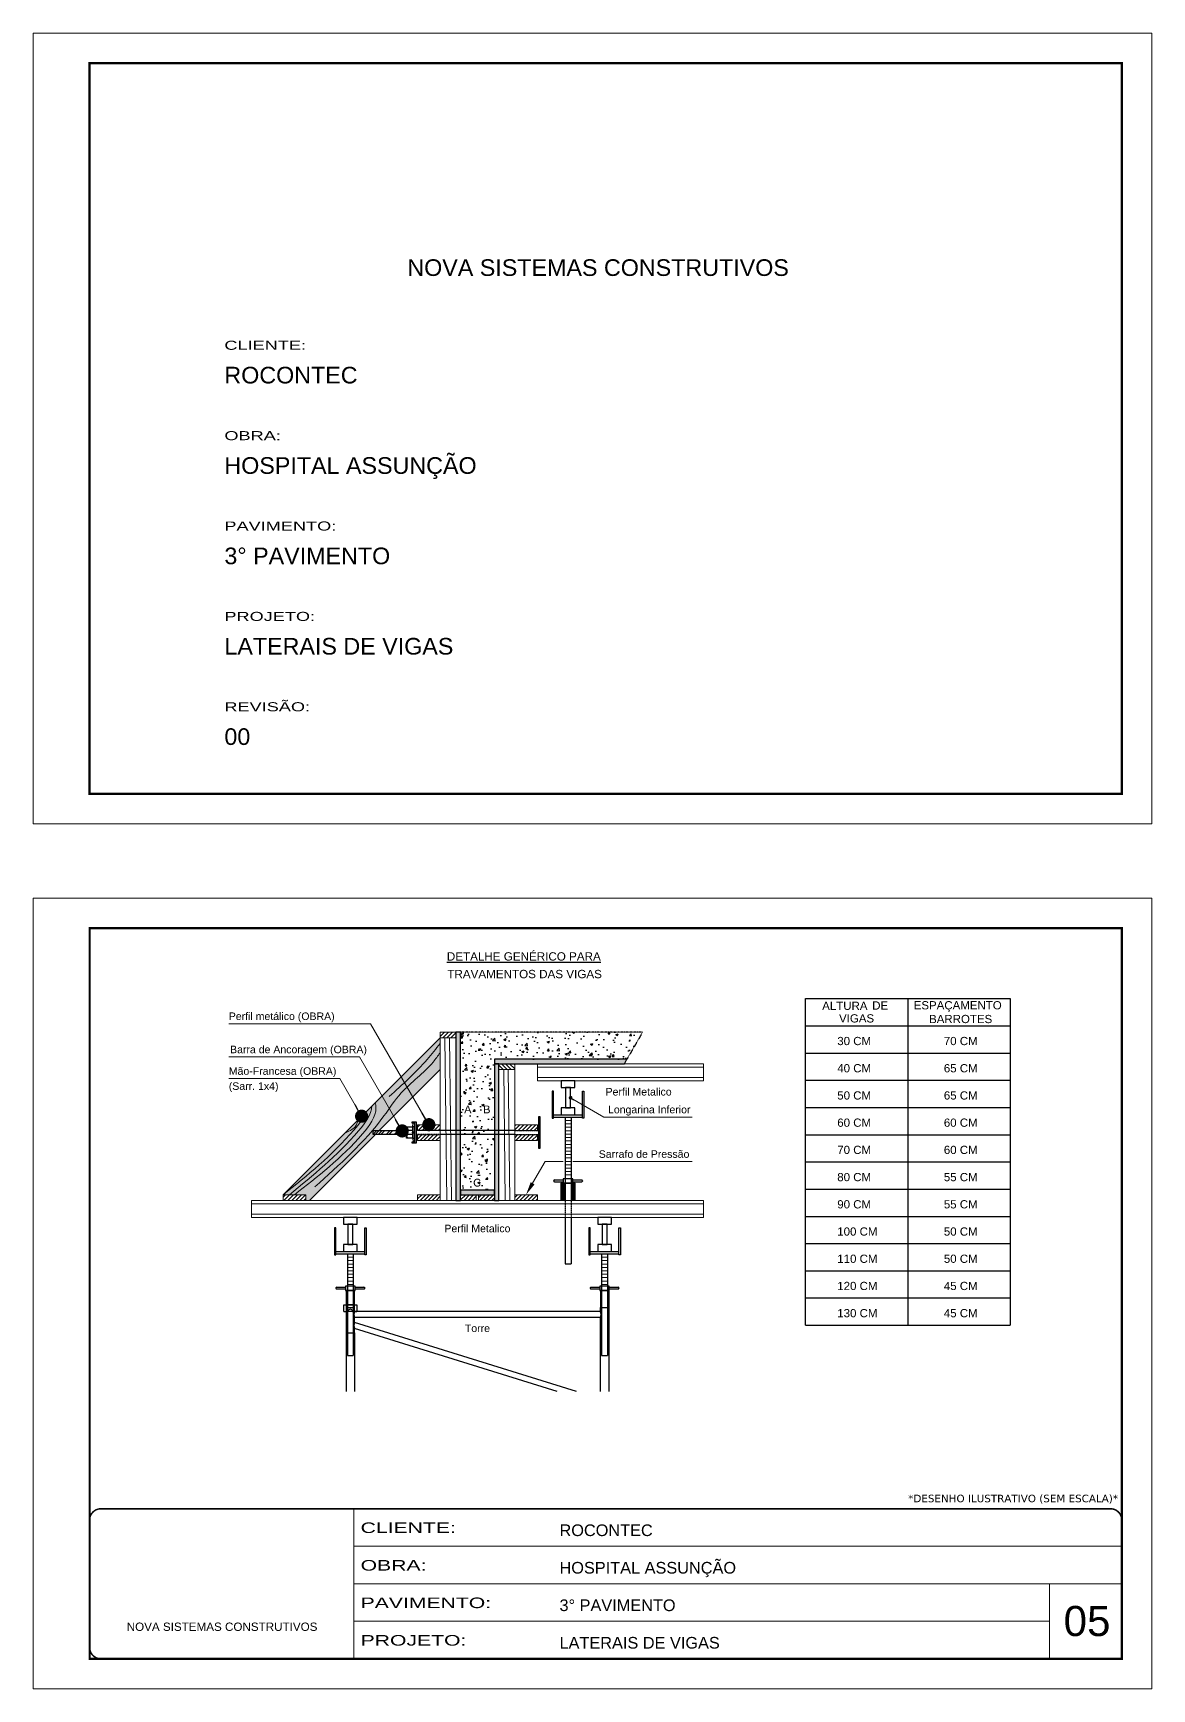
# Model space of a CAD drawing. Extents: x -21493 to -15213, y -12134 to 11887.
# Drawn here: x -21493 to -20008, y 9689 to 11887 of the extents above; entities that cross this region are included whole.
import ezdxf
from ezdxf.enums import TextEntityAlignment as Align

# ---------------------------------------------------------------- set-up
doc = ezdxf.new("R2010")
doc.units = 0
for name, pattern in [('CONTINUO', [0]), ('DASHED', [0.75, 0.5, -0.25]), ('HIDDEN', [0.375, 0.25, -0.125])]:
    doc.linetypes.add(name, pattern=pattern)
for name, color, linetype in [('BARRA DE ANCORAGEM', 251, 'Continuous'), ('COTA', 241, 'Continuous'), ('GARFOS', 7, 'Continuous')]:
    doc.layers.add(name, color=color, linetype=linetype)
for name, color, linetype, lineweight in [('CARIMBO', 255, 'Continuous', 9), ('Demarcação 1', 251, 'Continuous', 9), ('Escoras', 2, 'Continuous', 25), ('Folhas', 255, 'Continuous', 9), ('Forcador', 251, 'Continuous', 25), ('Hachura', 251, 'Continuous', 9), ('Madeira', 126, 'Continuous', 18), ('Perfil Metálico', 224, 'Continuous', 18), ('SARRAFO DE PRESSAO', 251, 'DASHED', 9)]:
    doc.layers.add(name, color=color, linetype=linetype, lineweight=lineweight)
doc.layers.add('Demarcação 2', color=7, linetype='Continuous', lineweight=9, true_color=0xe0e0e0)
doc.styles.add('ARIAL', font='arial.ttf')
doc.styles.get("Standard").update_dxf_attribs({"font": 'arial.ttf'})
doc.styles.add('stylellllll', font='verdana.ttf', dxfattribs={"height": 2})
doc.styles.add('Tecnologia', font='')
doc.styles.get('Tecnologia').set_extended_font_data('Forgotten Futurist')
doc.dimstyles.new('3x', dxfattribs={"dimtxt": 10, "dimasz": 5, "dimexe": 7, "dimexo": 5, "dimgap": 4, "dimtad": 1, "dimdec": 4, "dimlfac": 0.333333, "dimdsep": 46, "dimtxsty": 'Standard', "dimblk": 'DOT', "dimcen": 0.09, "dimclrd": 1, "dimclre": 1, "dimclrt": 2, "dimadec": 0, "dimazin": 2, "dimtfac": 1, "dimtdec": 4, "dimtmove": 0, "dimatfit": 3, "dimldrblk": 'DOT', "dimfxl": 1, "dimtolj": 1, "dimtzin": 0, "dimlwd": 9, "dimlwe": 9, "dimarcsym": 0})
pattern_1 = [(45, (-26234.1514, 16278.221), (-2.6516504, 2.6516504), [])]

# ---------------------------------------------------------------- blocks, each defined once
blk = doc.blocks.new('9999999999')
at = {"color": 30, "linetype": 'CONTINUO'}
for p, q in [((98564.6, 34230.2), (98564.6, 34429.4)), ((98564.6, 34379.6), (99584, 34379.6)), ((98564.6, 34329.8), (99488, 34329.8)), ((99584, 34329.8), (99488, 34329.8)), ((99488, 34329.8), (99488, 34230.2)), ((98564.6, 34280), (99488, 34280))]:
    blk.add_line(p, q, dxfattribs=at)
at = {"color": 30, "linetype": 'CONTINUO', "const_width": 2}
blk.add_lwpolyline([(99584, 34230.2), (99584, 34414.4, 0.414214), (99569, 34429.4), (98229, 34429.4, 0.414214), (98214, 34414.4), (98214, 34245.2, 0.414214), (98229, 34230.2), (99584, 34230.2)], format="xyb", dxfattribs=at)
at = {"layer": 'Folhas'}
blk.add_lwpolyline([(98139, 34190.2), (99624, 34190.2), (99624, 35240.2), (98139, 35240.2)], close=True, dxfattribs=at)
at = {"layer": 'Folhas', "color": 30, "const_width": 3}
blk.add_lwpolyline([(98214, 34230.2), (99584, 34230.2), (99584, 35200.2), (98214, 35200.2)], close=True, dxfattribs=at)
at = {"color": 7, "linetype": 'Continuous', "ltscale": 5, "style": 'ARIAL'}
for s, height, p in [('ROCONTEC', 15.48, (98837.7, 34393.1)), ('HOSPITAL ASSUNÇÃO', 15.483, (98837.7, 34343.3)), ('3° PAVIMENTO', 15.483, (98837.7, 34293.5)), ('NOVA SISTEMAS CONSTRUTIVOS', 11.059, (98263.2, 34267.2)), ('LATERAIS DE VIGAS', 15.483, (98837.7, 34243.7))]:
    blk.add_text(s, height=height, dxfattribs=at).set_placement(p)
at = {"layer": 'Folhas', "color": 7, "style": 'Tecnologia', "width": 1.5}
for s, p in [('CLIENTE:', (98573.7, 34397.2)), ('OBRA:', (98573.7, 34347.3)), ('PAVIMENTO:', (98573.7, 34297.5)), ('PROJETO:', (98573.7, 34247.7))]:
    blk.add_text(s, height=14, dxfattribs=at).set_placement(p)
blk = doc.blocks.new('HT20CT')
at = {"layer": 'Forcador'}
for points in [[(-4, 16), (-4, 20), (4, 20), (4, 16)], [(-1.5, 4), (-1.5, 16), (1.5, 16), (1.5, 4)], [(-4, 0), (-4, 4), (4, 4), (4, 0)]]:
    blk.add_lwpolyline(points, close=True, dxfattribs=at)
blk = doc.blocks.new('_Dot')
at = {"color": 0, "linetype": 'ByBlock', "lineweight": -2}
blk.add_line((-0.5, 0), (-1, 0), dxfattribs=at)
at = {"color": 0, "linetype": 'ByBlock', "const_width": 0.5}
blk.add_lwpolyline([(-0.25, 0, 1), (0.25, 0, 1)], format="xyb", close=True, dxfattribs=at)

msp = doc.modelspace()

# ---------------------------------------------------------------- hatches: boundary and pattern name
at = {"layer": 'COTA', "linetype": 'DASHED', "ltscale": 0.3}
h = msp.add_hatch(dxfattribs=at)
h.set_pattern_fill('AR-CONC', color=256, scale=4, style=0)
h.set_pattern_definition([(50, (-69593.146, 2607.88), (28.690407, -2.510085), [3, -33]), (355, (-69593.146, 2607.88), (-5.550053, 30.087685), [2.4, -26.4]), (100.4514, (-69590.755, 2607.67), (23.140375, 27.577582), [2.549608, -28.045684]), (46.1842, (-69593.146, 2615.88), (42.689642, -6.62076), [4.5, -49.5]), (96.6356, (-69589.59, 2615.328), (37.386508, 38.964715), [3.82441, -42.06852]), (351.1842, (-69593.146, 2615.88), (37.386478, 38.964744), [3.6, -39.6]), (21, (-69589.146, 2613.88), (23.876282, -16.104756), [3, -33]), (326, (-69589.146, 2613.88), (9.732613, 29.006002), [2.4, -26.4]), (71.4514, (-69587.156, 2612.538), (33.608905, 12.90122), [2.549608, -28.045684]), (37.5, (-69593.146, 2607.88), (0.4863942, 13.3157542), [0, -26.08, 0, -26.8, 0, -26.5]), (7.5, (-69593.146, 2607.88), (10.5227815, 15.7764685), [0, -15.28, 0, -25.48, 0, -10.1]), (327.5, (-69602.066, 2607.88), (21.3528974, -0.9021949), [0, -10, 0, -31.2, 0, -41.4]), (317.5, (-69606.066, 2607.88), (23.327447, 4.004199), [0, -13, 0, -20.72, 0, -29.4])])
h.paths.add_polyline_path([(-20926.13, 10560.81), (-20926.13, 10350.81), (-20881.13, 10350.81), (-20881.13, 10524.81), (-20705.14, 10524.81), (-20684.35, 10560.81)])
h.paths.add_polyline_path([(-20898.55, 10450.28), (-20883.71, 10450.28), (-20883.71, 10465.83), (-20898.55, 10465.83)], flags=24)
h.paths.add_polyline_path([(-20923.86, 10450.28), (-20908.98, 10450.28), (-20908.98, 10465.83), (-20923.86, 10465.83)], flags=24)
h.paths.add_polyline_path([(-20912, 10352.77), (-20896.18, 10352.77), (-20896.18, 10368.85), (-20912, 10368.85)], flags=24)
at = {"layer": 'Demarcação 1'}
for points in [[(-20926.13, 10560.81), (-20932.13, 10560.81), (-20932.13, 10337.31), (-20926.13, 10337.31)], [(-20705.14, 10524.81), (-20881.13, 10524.81), (-20881.13, 10518.81), (-20708.6, 10518.81)], [(-20875.13, 10518.81), (-20881.13, 10518.81), (-20881.13, 10337.31), (-20875.13, 10337.31)], [(-20881.13, 10350.81), (-20926.13, 10350.81), (-20926.13, 10344.81), (-20881.13, 10344.81)]]:
    msp.add_hatch(color=256, dxfattribs=at).paths.add_polyline_path(points)
at = {"layer": 'Demarcação 2'}
msp.add_hatch(color=256, dxfattribs=at).paths.add_polyline_path([(-20953.13, 10510.88), (-20953.13, 10553.31), (-21161.61, 10344.82), (-21131.55, 10344.82), (-21131.55, 10337.31), (-21126.7, 10337.31), (-21038.91, 10425.1), (-21042.59, 10425.1), (-21042.59, 10429.52), (-21034.49, 10429.52)])
at = {"layer": 'Hachura'}
h = msp.add_hatch(dxfattribs=at)
h.set_pattern_fill('ANSI31', color=256, scale=30, style=0)
h.set_pattern_definition(pattern_1)
h.paths.add_polyline_path([(-20953.13, 10560.81), (-20932.13, 10560.81), (-20932.13, 10553.31), (-20953.13, 10553.31)])
h = msp.add_hatch(dxfattribs=at)
h.set_pattern_fill('ANSI31', color=256, scale=30, style=0)
h.set_pattern_definition([(135, (-13392.2404, 14833.916), (2.6516504, 2.6516504), [])])
h.paths.add_polyline_path([(-20875.13, 10518.81), (-20854.13, 10518.81), (-20854.13, 10511.31), (-20875.13, 10511.31)])
h = msp.add_hatch(dxfattribs=at)
h.set_pattern_fill('ANSI32', color=256, scale=20, angle=90, style=0)
h.set_pattern_definition([(45, (-12386.0585, 1452.977), (5.303301, -5.303301), []), (45, (-12386.0585, 1456.5124), (5.303301, -5.303301), [])])
h.paths.add_polyline_path([(-21042.59, 10425.1), (-21042.59, 10429.52), (-20997.59, 10429.52), (-20997.59, 10425.1)])
h = msp.add_hatch(dxfattribs=at)
h.set_pattern_fill('ANSI31', color=256, scale=30, style=0)
h.set_pattern_definition(pattern_1)
h.paths.add_polyline_path([(-20953.13, 10430.31), (-20953.13, 10437.83), (-20983.2, 10437.83), (-20983.2, 10430.31)])
h = msp.add_hatch(dxfattribs=at)
h.set_pattern_fill('ANSI31', color=256, scale=30, style=0)
h.set_pattern_definition(pattern_1)
h.paths.add_polyline_path([(-20983.2, 10416.78), (-20953.13, 10416.78), (-20953.13, 10424.3), (-20983.2, 10424.3)])
h = msp.add_hatch(dxfattribs=at)
h.set_pattern_fill('ANSI31', color=256, scale=30, style=0)
h.set_pattern_definition(pattern_1)
h.paths.add_polyline_path([(-20824.06, 10430.31), (-20824.06, 10437.83), (-20854.13, 10437.83), (-20854.13, 10430.31)])
h = msp.add_hatch(dxfattribs=at)
h.set_pattern_fill('ANSI31', color=256, scale=30, style=0)
h.set_pattern_definition(pattern_1)
h.paths.add_polyline_path([(-20854.13, 10416.78), (-20824.06, 10416.78), (-20824.06, 10424.3), (-20854.13, 10424.3)])
h = msp.add_hatch(dxfattribs=at)
h.set_pattern_fill('ANSI31', color=256, scale=30, style=0)
h.set_pattern_definition([(45, (-26412.567, 16185.2142), (-2.6516504, 2.6516504), [])])
h.paths.add_polyline_path([(-21131.55, 10337.31), (-21131.55, 10344.82), (-21161.61, 10344.82), (-21161.61, 10337.31)])
h = msp.add_hatch(dxfattribs=at)
h.set_pattern_fill('ANSI31', color=256, scale=30, style=0)
h.set_pattern_definition(pattern_1)
h.paths.add_polyline_path([(-20983.13, 10337.31), (-20953.13, 10337.31), (-20953.13, 10344.81), (-20983.13, 10344.81)])
h = msp.add_hatch(dxfattribs=at)
h.set_pattern_fill('ANSI31', color=256, scale=30, style=0)
h.set_pattern_definition(pattern_1)
h.paths.add_polyline_path([(-20926.13, 10344.81), (-20905.13, 10344.81), (-20905.13, 10337.31), (-20926.13, 10337.31)])
h = msp.add_hatch(dxfattribs=at)
h.set_pattern_fill('ANSI31', color=256, scale=30, style=0)
h.set_pattern_definition(pattern_1)
h.paths.add_polyline_path([(-20881.13, 10337.31), (-20881.13, 10344.81), (-20902.13, 10344.81), (-20902.13, 10337.31)])
h = msp.add_hatch(dxfattribs=at)
h.set_pattern_fill('ANSI31', color=256, scale=30, style=0)
h.set_pattern_definition(pattern_1)
h.paths.add_polyline_path([(-20824.13, 10344.81), (-20854.13, 10344.81), (-20854.13, 10337.31), (-20824.13, 10337.31)])
at = {"layer": 'Perfil Metálico'}
for points in [[(-20792.77, 10337.31), (-20788.27, 10337.31), (-20788.27, 10360.11), (-20792.77, 10360.11)], [(-20778.39, 10337.31), (-20773.89, 10337.31), (-20773.89, 10360.11), (-20778.39, 10360.11)]]:
    msp.add_hatch(color=256, dxfattribs=at).paths.add_polyline_path(points)

# ---------------------------------------------------------------- linework, layer by layer
for points in [[(-20926.13, 10560.81), (-20932.13, 10560.81), (-20932.13, 10337.31), (-20926.13, 10337.31)], [(-20705.14, 10524.81), (-20881.13, 10524.81), (-20881.13, 10518.81), (-20708.6, 10518.81)], [(-20875.13, 10518.81), (-20881.13, 10518.81), (-20881.13, 10337.31), (-20875.13, 10337.31)], [(-20881.13, 10350.81), (-20926.13, 10350.81), (-20926.13, 10344.81), (-20881.13, 10344.81)]]:
    msp.add_lwpolyline(points, close=True)
at = {"layer": 'BARRA DE ANCORAGEM'}
for p, q in [((-20989.7, 10434.82), (-20988.54, 10440.12)), ((-20987.37, 10441), (-20987.37, 10413.61)), ((-20854.14, 10429.97), (-20953.13, 10429.97)), ((-20854.14, 10424.64), (-20953.13, 10424.64)), ((-20989.7, 10419.79), (-20988.54, 10414.49))]:
    msp.add_line(p, q, dxfattribs=at)
at = {"layer": 'BARRA DE ANCORAGEM', "linetype": 'HIDDEN'}
for p, q in [((-20953.13, 10429.97), (-20984.7, 10429.97)), ((-20953.13, 10424.64), (-20984.7, 10424.64)), ((-20854.14, 10429.97), (-20822.56, 10429.97)), ((-20854.14, 10424.64), (-20822.56, 10424.64))]:
    msp.add_line(p, q, dxfattribs=at)
at = {"layer": 'BARRA DE ANCORAGEM', "flags": 128}
for points in [[(-20820.16, 10406.5), (-20820.16, 10448.11), (-20822.56, 10448.11), (-20822.56, 10406.5)], [(-20997.59, 10429.52), (-21042.59, 10429.52), (-21042.59, 10425.1), (-20997.59, 10425.1)], [(-20987.37, 10441), (-20990.93, 10441), (-20990.93, 10440.12), (-20987.37, 10440.12)], [(-20987.37, 10434.82), (-20989.7, 10434.82), (-20989.7, 10419.79), (-20987.37, 10419.79)], [(-20984.7, 10413.61), (-20984.7, 10441), (-20987.37, 10441), (-20987.37, 10413.61)], [(-20987.37, 10414.49), (-20990.93, 10414.49), (-20990.93, 10413.61), (-20987.37, 10413.61)]]:
    msp.add_lwpolyline(points, close=True, dxfattribs=at)
for points in [[(-20989.7, 10419.79), (-20997.59, 10419.79), (-20997.59, 10434.82), (-20989.7, 10434.82)], [(-20989.7, 10426.86), (-20987.37, 10426.86), (-20987.37, 10427.75), (-20989.7, 10427.75), (-20989.7, 10426.86), (-20989.7, 10427.75)]]:
    msp.add_lwpolyline(points, dxfattribs=at)
for points in [[(-20989.7, 10429.96), (-20995.82, 10429.96, -0.729796), (-20995.82, 10434.82, -0.729796)], [(-20989.7, 10424.66), (-20995.82, 10424.66, -0.6666667), (-20995.82, 10429.96, -0.6666667)]]:
    msp.add_lwpolyline(points, format="xyb", dxfattribs=at)
at = {"layer": 'BARRA DE ANCORAGEM'}
msp.add_arc((-20995.04, 10422.23), 2.55, 107.75636, 252.24364, dxfattribs=at)
at = {"layer": 'COTA', "linetype": 'DASHED', "ltscale": 0.3}
for q in [(-20926.13, 10560.81), (-20705.14, 10524.81)]:
    msp.add_line((-20684.35, 10560.81), q, dxfattribs=at)
at = {"layer": 'Escoras'}
for p, q in [((-20777.71, 10360.11), (-20788.96, 10360.11)), ((-21078, 10217.76), (-21078, 10083.66)), ((-21066.75, 10217.76), (-21078, 10217.76)), ((-21066.75, 10195.26), (-21066.75, 10217.76)), ((-20729.25, 10217.76), (-20740.5, 10217.76)), ((-20740.5, 10217.76), (-20740.5, 10195.26)), ((-20729.25, 10217.76), (-20729.25, 10083.66)), ((-21080.82, 10198.63), (-21063.94, 10198.63)), ((-21080.82, 10189.86), (-21080.82, 10198.63)), ((-21080.82, 10189.86), (-21075.3, 10189.86)), ((-21078, 10195.26), (-21066.75, 10195.26)), ((-21068.44, 10198.61), (-21076.32, 10198.61)), ((-21068.44, 10189.58), (-21076.32, 10189.58)), ((-21069.45, 10189.86), (-21063.94, 10189.86)), ((-21066.75, 10189.63), (-21066.75, 10195.26)), ((-20740.5, 10189.63), (-21066.75, 10189.63)), ((-20740.5, 10181.98), (-21066.75, 10181.98)), ((-21066.75, 10175.63), (-21066.75, 10181.98)), ((-21063.94, 10198.63), (-21063.94, 10189.86)), ((-20740.5, 10195.26), (-20729.25, 10195.26)), ((-20740.5, 10189.63), (-20740.5, 10195.26)), ((-20740.5, 10083.66), (-20740.5, 10181.98)), ((-21078, 10161.51), (-21066.75, 10161.51)), ((-20771.99, 10083.66), (-21066.75, 10175.14)), ((-20797.8, 10083.66), (-21066.75, 10167.13)), ((-21066.75, 10161.51), (-21066.75, 10167.13)), ((-21066.75, 10161.51), (-21066.75, 10083.66))]:
    msp.add_line(p, q, dxfattribs=at)
for centre, radius, start, end in [((-21072.38, 10189.86), 2.92, 0, 180), ((-21059.19, 10185.81), 8.48, 153.19207, 206.80793), ((-20748.07, 10185.81), 8.48, 333.19207, 26.80793), ((-21057.34, 10171.38), 10.33, 155.71056, 204.28944)]:
    msp.add_arc(centre, radius, start, end, dxfattribs=at)
at = {"layer": 'Folhas'}
msp.add_lwpolyline([(-21493.41, 10837.23), (-20008.41, 10837.23), (-20008.41, 11887.23), (-21493.41, 11887.23)], close=True, dxfattribs=at)
at = {"layer": 'Folhas', "color": 30, "const_width": 3}
msp.add_lwpolyline([(-21418.41, 10877.23), (-20048.41, 10877.23), (-20048.41, 11847.23), (-21418.41, 11847.23)], close=True, dxfattribs=at)
at = {"layer": 'Forcador', "linetype": 'Continuous'}
for p, q in [((-20802.46, 10451.01), (-20764.21, 10451.01)), ((-20802.46, 10447.86), (-20764.21, 10447.86)), ((-20787.27, 10447.86), (-20787.27, 10337.31)), ((-20779.39, 10447.86), (-20779.39, 10337.31)), ((-20802.46, 10363.48), (-20802.46, 10363.03)), ((-20801.44, 10364.49), (-20789.63, 10364.49)), ((-20801.44, 10362.02), (-20789.63, 10362.02)), ((-20777.03, 10364.49), (-20765.22, 10364.49)), ((-20777.03, 10362.02), (-20765.22, 10362.02)), ((-20764.21, 10363.48), (-20764.21, 10363.03)), ((-20787.27, 10314.51), (-20787.27, 10252.86)), ((-20779.39, 10314.51), (-20779.39, 10252.86)), ((-21091.5, 10269.51), (-21053.25, 10269.51)), ((-20754, 10269.51), (-20715.75, 10269.51)), ((-21091.5, 10266.36), (-21053.25, 10266.36)), ((-21076.32, 10266.36), (-21076.32, 10131.36)), ((-21068.44, 10266.36), (-21068.44, 10131.36)), ((-20787.27, 10252.86), (-20779.39, 10252.86)), ((-20754, 10266.36), (-20715.75, 10266.36)), ((-20738.82, 10266.36), (-20738.82, 10131.36)), ((-20730.94, 10266.36), (-20730.94, 10131.36)), ((-21091.5, 10221.13), (-21091.5, 10220.68)), ((-21090.49, 10222.14), (-21078.68, 10222.14)), ((-21090.49, 10219.67), (-21078.68, 10219.67)), ((-21066.08, 10222.14), (-21054.27, 10222.14)), ((-21066.08, 10219.67), (-21054.27, 10219.67)), ((-21053.25, 10221.13), (-21053.25, 10220.68)), ((-20754, 10221.13), (-20754, 10220.68)), ((-20752.99, 10222.14), (-20741.18, 10222.14)), ((-20752.99, 10219.67), (-20741.18, 10219.67)), ((-20728.58, 10222.14), (-20716.77, 10222.14)), ((-20728.58, 10219.67), (-20716.77, 10219.67)), ((-20715.75, 10221.13), (-20715.75, 10220.68)), ((-21076.32, 10131.36), (-21068.44, 10131.36)), ((-20738.82, 10131.36), (-20730.94, 10131.36))]:
    msp.add_line(p, q, dxfattribs=at)
at = {"layer": 'Forcador', "linetype": 'HIDDEN'}
for p, q in [((-20787.27, 10337.31), (-20787.27, 10314.51)), ((-20779.39, 10337.31), (-20779.39, 10314.51))]:
    msp.add_line(p, q, dxfattribs=at)
at = {"layer": 'Forcador', "linetype": 'Continuous'}
for points in [[(-20804.37, 10482.51), (-20804.37, 10446.51), (-20802.46, 10446.51), (-20802.46, 10482.51)], [(-20762.29, 10482.51), (-20762.29, 10446.51), (-20764.21, 10446.51), (-20764.21, 10482.51)], [(-20789.63, 10365.96), (-20789.63, 10360.11), (-20777.03, 10360.11), (-20777.03, 10365.96)], [(-21093.42, 10301.01), (-21093.42, 10265.01), (-21091.5, 10265.01), (-21091.5, 10301.01)], [(-21051.34, 10301.01), (-21051.34, 10265.01), (-21053.25, 10265.01), (-21053.25, 10301.01)], [(-20755.92, 10301.01), (-20755.92, 10265.01), (-20754, 10265.01), (-20754, 10301.01)], [(-20713.84, 10301.01), (-20713.84, 10265.01), (-20715.75, 10265.01), (-20715.75, 10301.01)], [(-21078.68, 10223.61), (-21078.68, 10217.76), (-21066.08, 10217.76), (-21066.08, 10223.61)], [(-20741.18, 10223.61), (-20741.18, 10217.76), (-20728.58, 10217.76), (-20728.58, 10223.61)]]:
    msp.add_lwpolyline(points, close=True, dxfattribs=at)
for centre, start, end in [((-20801.44, 10363.48), 90, 180), ((-20801.44, 10363.03), 180, 270), ((-20765.22, 10363.48), 0, 90), ((-20765.22, 10363.03), 270, 0), ((-21090.49, 10221.13), 90, 180), ((-21090.49, 10220.68), 180, 270), ((-21054.27, 10221.13), 0, 90), ((-21054.27, 10220.68), 270, 0), ((-20752.99, 10221.13), 90, 180), ((-20752.99, 10220.68), 180, 270), ((-20716.77, 10221.13), 0, 90), ((-20716.77, 10220.68), 270, 0)]:
    msp.add_arc(centre, 1.01, start, end, dxfattribs=at)
at = {"layer": 'GARFOS', "color": 2, "ltscale": 1.5}
for p, q in [((-20468.21, 10171.56), (-20468.21, 10605.19)), ((-20468.21, 10605.19), (-20196.67, 10605.19)), ((-20332.44, 10605.19), (-20332.44, 10171.56)), ((-20196.67, 10605.19), (-20196.67, 10171.56)), ((-20468.21, 10569.06), (-20196.67, 10569.06)), ((-20468.21, 10569.06), (-20196.67, 10569.06)), ((-20468.21, 10532.92), (-20196.67, 10532.92)), ((-20468.21, 10496.79), (-20196.67, 10496.79)), ((-20468.21, 10460.65), (-20196.67, 10460.65)), ((-20468.21, 10424.51), (-20196.67, 10424.51)), ((-20468.21, 10388.38), (-20196.67, 10388.38)), ((-20468.21, 10352.24), (-20196.67, 10352.24)), ((-20468.21, 10316.1), (-20196.67, 10316.1)), ((-20468.21, 10279.97), (-20196.67, 10279.97)), ((-20468.21, 10243.83), (-20196.67, 10243.83)), ((-20468.21, 10207.7), (-20196.67, 10207.7)), ((-20468.21, 10171.56), (-20196.67, 10171.56))]:
    msp.add_line(p, q, dxfattribs=at)
at = {"layer": 'Hachura'}
for p, q in [((-20944.1, 10337.31), (-20946.81, 10553.31)), ((-20938.1, 10337.31), (-20940.81, 10553.31)), ((-20866.63, 10337.31), (-20868.81, 10511.31)), ((-20860.63, 10337.31), (-20862.81, 10511.31)), ((-20779.39, 10443.34), (-20787.27, 10443.34)), ((-20779.39, 10438.82), (-20787.27, 10438.82)), ((-20779.39, 10434.31), (-20787.27, 10434.31)), ((-20779.39, 10429.79), (-20787.27, 10429.79)), ((-20779.39, 10425.27), (-20787.27, 10425.27)), ((-20779.39, 10420.76), (-20787.27, 10420.76)), ((-20779.39, 10416.24), (-20787.27, 10416.24)), ((-20779.39, 10411.72), (-20787.27, 10411.72)), ((-20779.39, 10407.21), (-20787.27, 10407.21)), ((-20779.39, 10402.69), (-20787.27, 10402.69)), ((-20779.39, 10398.17), (-20787.27, 10398.17)), ((-20779.39, 10393.66), (-20787.27, 10393.66)), ((-20779.39, 10389.14), (-20787.27, 10389.14)), ((-20779.39, 10384.63), (-20787.27, 10384.63)), ((-20779.39, 10380.11), (-20787.27, 10380.11)), ((-20779.39, 10375.59), (-20787.27, 10375.59)), ((-20779.39, 10371.08), (-20787.27, 10371.08)), ((-21068.44, 10261.84), (-21076.32, 10261.84)), ((-21068.44, 10257.32), (-21076.32, 10257.32)), ((-21068.44, 10252.81), (-21076.32, 10252.81)), ((-21068.44, 10248.29), (-21076.32, 10248.29)), ((-20730.94, 10261.84), (-20738.82, 10261.84)), ((-20730.94, 10257.32), (-20738.82, 10257.32)), ((-20730.94, 10252.81), (-20738.82, 10252.81)), ((-20730.94, 10248.29), (-20738.82, 10248.29)), ((-21068.44, 10243.77), (-21076.32, 10243.77)), ((-21068.44, 10239.26), (-21076.32, 10239.26)), ((-21068.44, 10234.74), (-21076.32, 10234.74)), ((-21068.44, 10230.22), (-21076.32, 10230.22)), ((-21068.44, 10225.71), (-21076.32, 10225.71)), ((-20730.94, 10243.77), (-20738.82, 10243.77)), ((-20730.94, 10239.26), (-20738.82, 10239.26)), ((-20730.94, 10234.74), (-20738.82, 10234.74)), ((-20730.94, 10230.22), (-20738.82, 10230.22)), ((-20730.94, 10225.71), (-20738.82, 10225.71))]:
    msp.add_line(p, q, dxfattribs=at)
at = {"layer": 'Hachura', "color": 1}
for p, q in [((-20830.38, 10359.96), (-20813.72, 10388.81)), ((-20813.72, 10388.81), (-20789.77, 10388.81)), ((-20776.89, 10388.81), (-20618.78, 10388.81))]:
    msp.add_line(p, q, dxfattribs=at)
at = {"layer": 'Hachura'}
for points in [[(-21119.65, 10355.31), (-21027.76, 10449.44), (-21004.8, 10479.92), (-20962.43, 10520.97), (-20953.13, 10533.42)], [(-20953.13, 10545.51), (-20970.18, 10524.55), (-21020.75, 10475.29)], [(-21146.58, 10344.82), (-21056.08, 10425.73), (-21038.42, 10460.56), (-21039.17, 10467.27)], [(-21079.87, 10426.57), (-21063.53, 10439.22), (-21062.76, 10443.68)]]:
    msp.add_spline(points, degree=3, dxfattribs=at)
for points, knots in [([(-21161.61, 10344.82), (-21129.38, 10370.56), (-21090.16, 10401.87), (-21054.46, 10446.45), (-21051.44, 10454.99)], [0, 0, 0, 0, 127.741989, 155.4442459, 155.4442459, 155.4442459, 155.4442459]), ([(-21153.27, 10344.82), (-21121.91, 10370.3), (-21081.26, 10403.34), (-21044.18, 10450.72), (-21043.68, 10462.75)], [0, 0, 0, 0, 125.1825812, 162.3251979, 162.3251979, 162.3251979, 162.3251979])]:
    msp.add_open_spline(points, degree=3, knots=knots, dxfattribs=at)
at = {"layer": 'Hachura', "color": 1}
msp.add_solid([(-20827.85, 10358.5), (-20839.13, 10344.81), (-20832.91, 10361.42)], dxfattribs=at)
at = {"layer": 'Madeira'}
for p, q in [((-20953.13, 10553.31), (-21161.61, 10344.82)), ((-20953.13, 10553.31), (-20953.13, 10344.81)), ((-20953.13, 10510.88), (-21126.7, 10337.31)), ((-20854.13, 10344.81), (-20854.13, 10511.31))]:
    msp.add_line(p, q, dxfattribs=at)
for points in [[(-20953.13, 10553.31), (-20932.13, 10553.31), (-20932.13, 10560.81), (-20953.13, 10560.81)], [(-20854.13, 10511.31), (-20875.13, 10511.31), (-20875.13, 10518.81), (-20854.13, 10518.81)], [(-20983.2, 10437.83), (-20953.13, 10437.83), (-20953.13, 10430.31), (-20983.2, 10430.31)], [(-20983.2, 10416.78), (-20953.13, 10416.78), (-20953.13, 10424.3), (-20983.2, 10424.3)], [(-20854.13, 10437.83), (-20824.06, 10437.83), (-20824.06, 10430.31), (-20854.13, 10430.31)], [(-20854.13, 10416.78), (-20824.06, 10416.78), (-20824.06, 10424.3), (-20854.13, 10424.3)], [(-21161.61, 10344.82), (-21131.55, 10344.82), (-21131.55, 10337.31), (-21161.61, 10337.31)], [(-20983.13, 10337.31), (-20953.13, 10337.31), (-20953.13, 10344.81), (-20983.13, 10344.81)], [(-20905.13, 10337.31), (-20926.13, 10337.31), (-20926.13, 10344.81), (-20905.13, 10344.81)], [(-20902.13, 10337.31), (-20881.13, 10337.31), (-20881.13, 10344.81), (-20902.13, 10344.81)], [(-20824.13, 10337.31), (-20854.13, 10337.31), (-20854.13, 10344.81), (-20824.13, 10344.81)]]:
    msp.add_lwpolyline(points, close=True, dxfattribs=at)
at = {"layer": 'Perfil Metálico'}
for p, q in [((-20824.13, 10514.31), (-20603.63, 10514.31)), ((-20824.13, 10500.51), (-20603.63, 10500.51)), ((-21203.63, 10332.81), (-20603.63, 10332.81)), ((-21203.63, 10319.01), (-20603.63, 10319.01))]:
    msp.add_line(p, q, dxfattribs=at)
for points in [[(-20824.13, 10496.01), (-20603.63, 10496.01), (-20603.63, 10518.81), (-20824.13, 10518.81)], [(-20788.27, 10337.31), (-20792.77, 10337.31), (-20792.77, 10360.11), (-20788.27, 10360.11)], [(-20778.39, 10337.31), (-20773.89, 10337.31), (-20773.89, 10360.11), (-20778.39, 10360.11)], [(-21203.63, 10314.51), (-20603.63, 10314.51), (-20603.63, 10337.31), (-21203.63, 10337.31)]]:
    msp.add_lwpolyline(points, close=True, dxfattribs=at)

# ---------------------------------------------------------------- block references
at = {"layer": 'Forcador', "linetype": 'Continuous', "xscale": -2.25, "yscale": 2.25, "zscale": 2.25}
for p in [(-20783.33, 10451.01), (-20734.88, 10269.51)]:
    msp.add_blockref('HT20CT', p, dxfattribs=at)
at = {"layer": 'Forcador', "xscale": -2.25, "yscale": 2.25, "zscale": 2.25}
msp.add_blockref('HT20CT', (-21072.38, 10269.51), dxfattribs=at)
at = {"layer": 'SARRAFO DE PRESSAO', "color": 6, "linetype": 'ByBlock'}
msp.add_blockref('9999999999', (-119632.39, -24501.55), dxfattribs=at)

# ---------------------------------------------------------------- texts
at = {"color": 0, "linetype": 'Continuous', "ltscale": 5, "style": 'ARIAL'}
for s, height, p in [('NOVA SISTEMAS CONSTRUTIVOS', 22.1184, (-20996.67, 11564.81)), ('ROCONTEC', 22.118, (-21239.51, 11422.03)), ('HOSPITAL ASSUNÇÃO', 22.1184, (-21239.51, 11302.03)), ('3° PAVIMENTO', 22.1184, (-21239.51, 11182.03)), ('LATERAIS DE VIGAS', 22.1184, (-21239.51, 11062.03)), ('00', 22.118, (-21239.51, 10942.03))]:
    msp.add_text(s, height=height, dxfattribs=at).set_placement(p)
for s, p in [('%%UDETALHE GENÉRICO PARA', (-20842.08, 10655.71)), ('TRAVAMENTOS DAS VIGAS', (-20841.01, 10632.31))]:
    msp.add_text(s, height=11.0592, dxfattribs=at).set_placement(p, align=Align.CENTER)
at = {"layer": 'CARIMBO', "style": 'ARIAL'}
for s, height, p in [('Perfil metálico (OBRA)', 10, (-21233.67, 10576.82)), ('Barra de Ancoragem (OBRA)', 10, (-21231.99, 10532.7)), ('Mão-Francesa (OBRA)', 10, (-21233.67, 10504.04)), ('Longarina Inferior', 10, (-20730.34, 10452.93)), ('Sarrafo de Pressão', 10, (-20742.62, 10393.81)), ('05', 40, (-20125.55, 9758.8))]:
    msp.add_text(s, height=height, dxfattribs=at).set_placement(p)
msp.add_text('(Sarr. 1x4)', height=10, dxfattribs=at).set_placement((-21233.67, 10494.04), align=Align.TOP_LEFT)
for s, p in [('Perfil Metalico', (-20689.69, 10481.51)), ('Perfil Metalico', (-20903.63, 10300.01)), ('Torre', (-20903.63, 10167.49))]:
    msp.add_text(s, height=10, dxfattribs=at).set_placement(p, align=Align.MIDDLE_CENTER)
at = {"layer": 'CARIMBO', "color": 0, "linetype": 'Continuous', "style": 'ARIAL'}
for s, p in [('A', (-20916.42, 10458.06)), ('B', (-20891.13, 10458.06)), ('C', (-20904.09, 10360.81))]:
    msp.add_text(s, height=10.37, dxfattribs=at).set_placement(p, align=Align.MIDDLE_CENTER)
at = {"layer": 'CARIMBO', "style": 'stylellllll'}
msp.add_text('*DESENHO ILUSTRATIVO (SEM ESCALA)*', height=10, dxfattribs=at).set_placement((-20053.41, 9936.48), align=Align.RIGHT)
at = {"layer": 'Folhas', "color": 30, "style": 'Tecnologia', "width": 1.5}
for s, p in [('CLIENTE:', (-21239.51, 11466.74)), ('OBRA:', (-21239.51, 11346.74)), ('PAVIMENTO:', (-21239.51, 11226.74)), ('PROJETO:', (-21239.51, 11106.74)), ('REVISÃO:', (-21239.51, 10986.74))]:
    msp.add_text(s, height=12, dxfattribs=at).set_placement(p)
at = {"layer": 'GARFOS', "color": 2, "ltscale": 1.5}
for s, height, p in [('ALTURA   ', 10.91, (-20446.01, 10590.23)), ('DE', 10.91, (-20379.62, 10590.61)), ('ESPAÇAMENTO', 10.9102, (-20324.56, 10590.92)), ('VIGAS', 10.91, (-20423.65, 10573.53)), ('BARROTES', 10.91, (-20304.15, 10572.69)), ('30 CM', 10.91, (-20426.01, 10543.46)), ('70 CM', 10.91, (-20284.54, 10543.46)), ('40 CM', 10.91, (-20426.01, 10507.32)), ('65 CM', 10.91, (-20284.54, 10507.32)), ('50 CM', 10.91, (-20426.01, 10471.19)), ('65 CM', 10.91, (-20284.54, 10471.19)), ('60 CM', 10.91, (-20426.01, 10435.05)), ('60 CM', 10.91, (-20284.54, 10435.05)), ('70 CM', 10.91, (-20426.01, 10398.91)), ('60 CM', 10.91, (-20284.54, 10398.91)), ('80 CM', 10.91, (-20426.01, 10362.78)), ('55 CM', 10.91, (-20284.54, 10362.78)), ('90 CM', 10.91, (-20426.01, 10326.64)), ('55 CM', 10.91, (-20284.54, 10326.64)), ('100 CM', 10.91, (-20426.01, 10290.5)), ('50 CM', 10.91, (-20284.54, 10290.5)), ('110 CM', 10.91, (-20426.01, 10254.37)), ('50 CM', 10.91, (-20284.54, 10254.37)), ('120 CM', 10.91, (-20426.01, 10218.23)), ('45 CM', 10.91, (-20284.54, 10218.23)), ('130 CM', 10.91, (-20426.01, 10182.1)), ('45 CM', 10.91, (-20284.54, 10182.1))]:
    msp.add_text(s, height=height, dxfattribs=at).set_placement(p)

# ---------------------------------------------------------------- leaders
msp.add_leader([(-20779.96, 10473.51), (-20735.65, 10447.93), (-20618.78, 10447.93)], dimstyle='3x', override={"dimgap": 4, "dimtad": 0})
at = {"layer": 'Hachura'}
for points, override in [([(-20968.16, 10437.83), (-21045.52, 10571.82), (-21233.67, 10571.82)], {"dimasz": 17.5, "dimtad": 0}), ([(-21003.52, 10429.52), (-21060.2, 10527.7), (-21233.67, 10527.7)], {"dimasz": 17.5, "dimtad": 0}), ([(-21057.37, 10449.06), (-21086.22, 10499.04), (-21233.67, 10499.04)], {"dimasz": 17.5, "dimgap": 4, "dimtad": 0})]:
    msp.add_leader(points, dimstyle='3x', override=override, dxfattribs=at)

doc.saveas('drawing.dxf')
